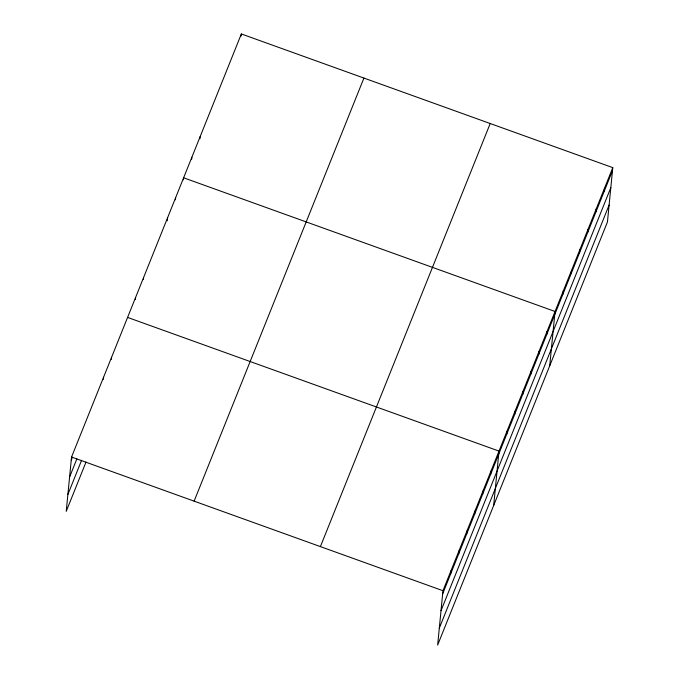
<?xml version="1.0" encoding="UTF-8"?>
<svg xmlns="http://www.w3.org/2000/svg" width="679" height="679" viewBox="0 0 679 679"><rect width="100%" height="100%" fill="white"/><g stroke="black" fill="none" stroke-linecap="round" stroke-linejoin="round"><path stroke-width="1.02" d="M612.781 167.645L442.971 590.722L437.649 645.05L607.45 221.965L612.781 167.645L241.351 33.95L71.55 457.035L66.219 511.355L86.046 461.975M103.369 379.306L103.573 377.252M111.373 359.361L111.577 357.307M135.384 299.524L135.588 297.47M143.396 279.578L143.592 277.524M167.306 220.777L167.611 217.687M175.411 199.804L175.615 197.742M183.415 179.859L183.619 177.796L555.049 311.491L549.718 365.82M191.665 159.302L191.868 157.248M199.915 138.754L200.11 136.7M241.147 36.004L241.351 33.95M450.678 573.865L450.983 570.776M458.681 553.92L458.987 550.83M466.685 533.974L466.991 530.885M474.689 514.028L474.994 510.939M482.701 494.083L482.998 490.993M490.705 474.137L491.002 471.048M493.684 505.431L499.014 451.102L127.584 317.416M506.712 434.246L507.018 431.157M514.716 414.3L515.021 411.219M522.72 394.355L523.025 391.274M530.723 374.409L531.029 371.328M538.736 354.463L539.033 351.382M546.739 334.518L547.036 331.437M562.993 294.024L563.29 290.943M571.234 273.476L571.54 270.386M579.484 252.928L579.79 249.838M587.734 232.379L588.031 229.29M595.984 211.831L596.281 208.742M604.225 191.274L604.531 188.193M71.244 460.116L72.39 457.273M69.589 477.031L76.829 458.979M67.883 494.448L81.607 460.26M194.118 501.153L363.919 78.068M320.403 546.603L490.204 123.527M442.674 593.811L612.475 170.726M441.011 610.718L610.82 187.642M439.305 628.143L609.105 205.058M71.55 457.035L442.971 590.722"/></g></svg>
